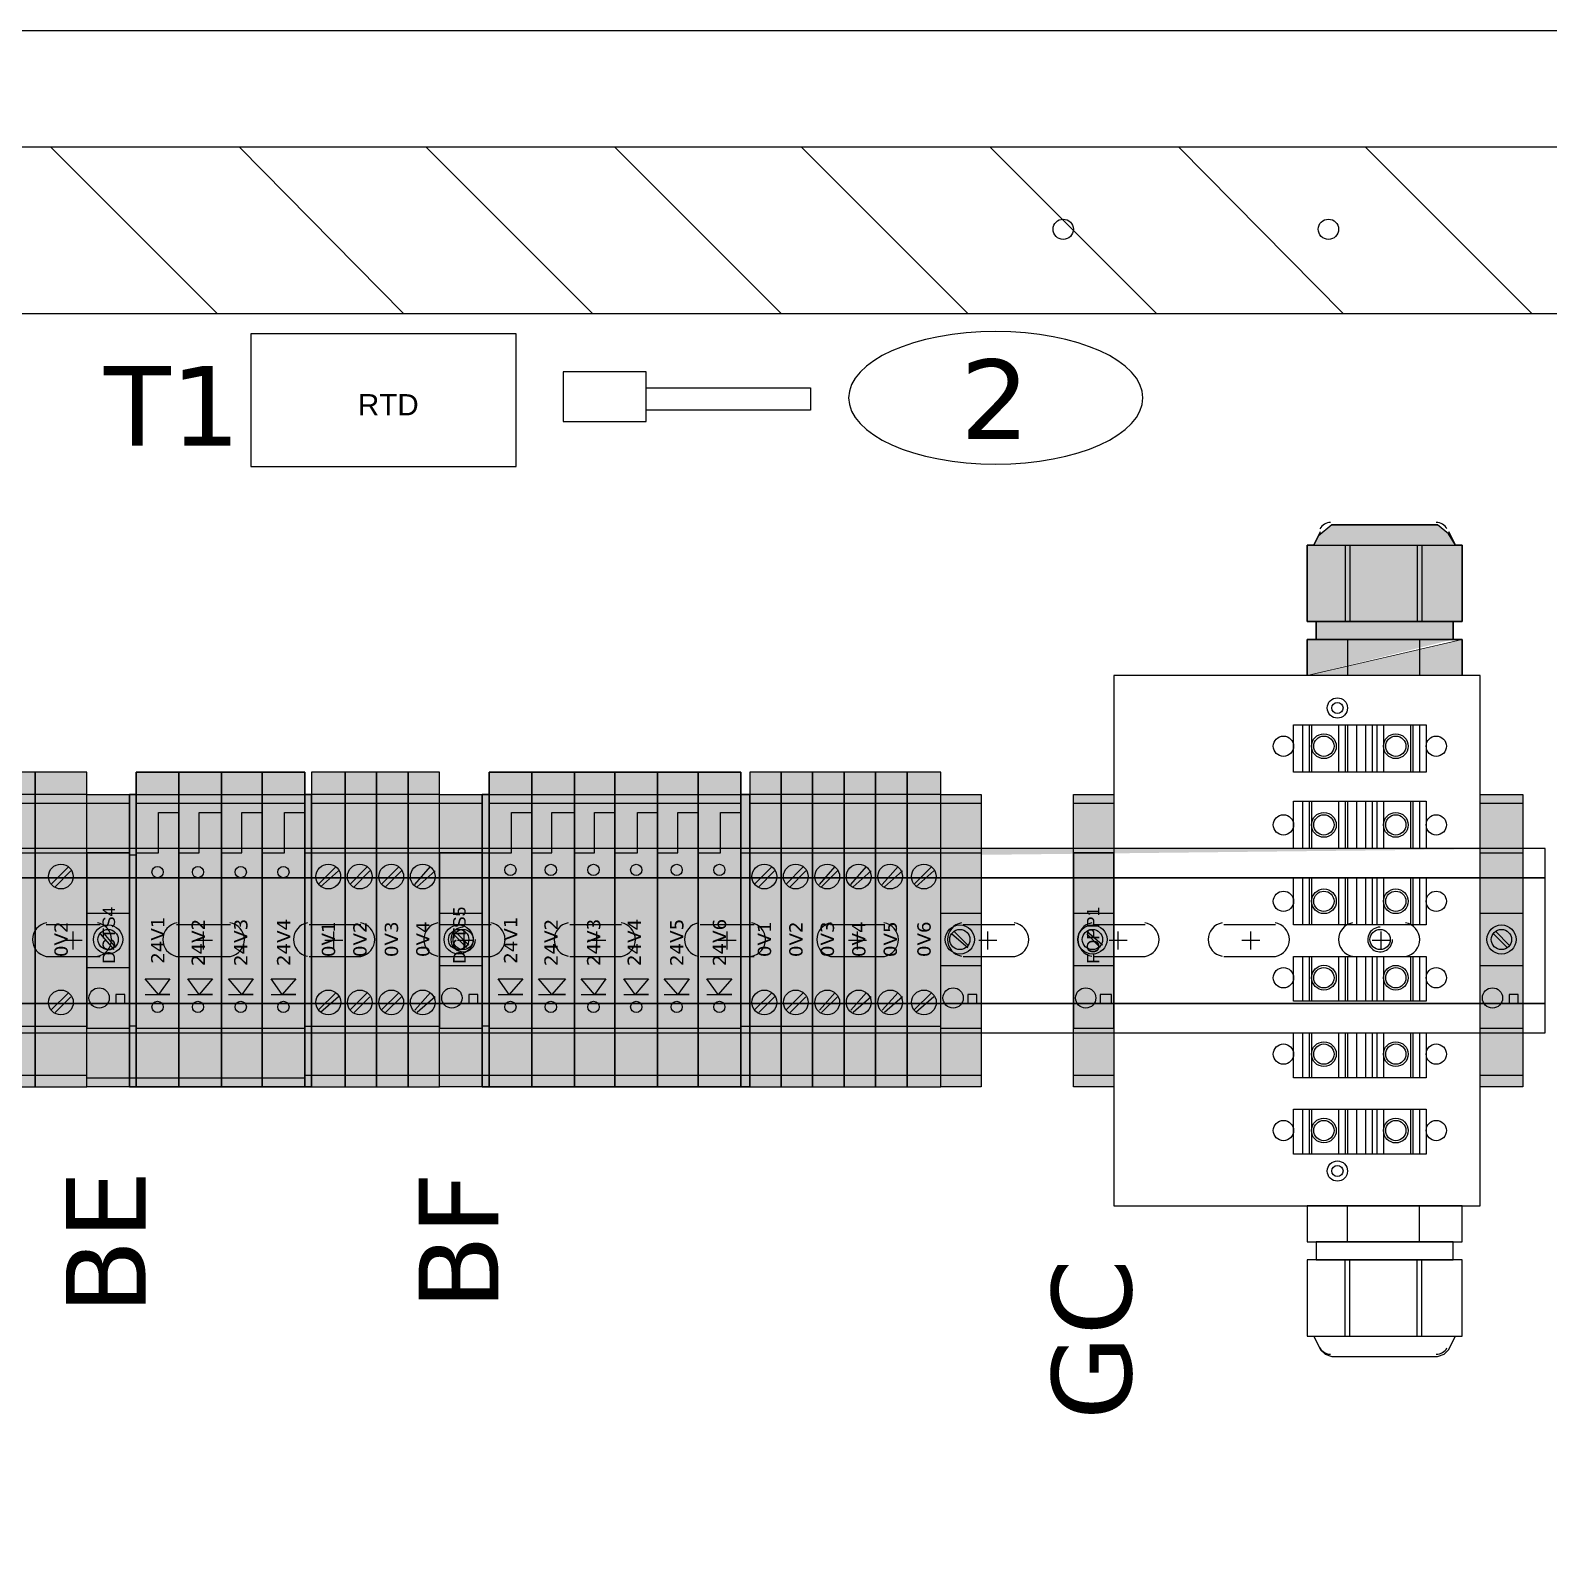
# Model space of a CAD drawing. Extents: x 4719 to 8938, y 1800 to 4482.
# Drawn here: x 7083.3 to 7369.3, y 3976.3 to 4262.3 of the extents above; entities that cross this region are included whole.
import ezdxf

# ---------------------------------------------------------------- set-up
doc = ezdxf.new("R2010")
doc.units = 0
doc.header["$LTSCALE"] = 10
doc.header["$MEASUREMENT"] = 0
doc.layers.add('G02-1-PRDXXXX-E-MRIO-01-P01-01$0$ANNOTATION', color=7, linetype='Continuous')
doc.styles.add('G02-1-PRDXXXX-E-MRIO-01-P01-01$0$PDF Swiss721BT-BoldCondensed', font='arial.ttf')
doc.styles.add('G02-1-PRDXXXX-E-MRIO-01-P01-01$0$PDF Verdana', font='verdana.ttf')

# ---------------------------------------------------------------- blocks, each defined once
blk = doc.blocks.new('G02-1-PRDXXXX-E-MRIO-01-P01-01$0$DV-54809-ZX-350-001')
at = {"layer": 'G02-1-PRDXXXX-E-MRIO-01-P01-01$0$ANNOTATION', "lineweight": 25}
for points in [[(1829.76, 2462.3), (2716.27, 2462.3), (2716.27, 1279.86), (1829.76, 1279.86)], [(1858.55, 1302.3), (2686.21, 1302.3), (2686.21, 2440.29), (1858.55, 2440.29)], [(1858.55, 2440.29), (1858.55, 2408.96), (2686.21, 2408.96), (2686.21, 2440.29)], [(1858.55, 2408.96), (2686.21, 2408.96), (2686.21, 2440.29), (1858.55, 2440.29)], [(2405.95, 2380.17), (2455.91, 2380.17), (2455.91, 2405.15), (2405.95, 2405.15), (2405.95, 2380.17), (2455.91, 2380.17), (2455.91, 2405.15), (2405.95, 2405.15)], [(2464.8, 2397.95), (2464.8, 2388.64), (2480.46, 2388.64), (2480.46, 2397.95)], [(2480.46, 2394.99), (2511.37, 2394.99), (2511.37, 2390.75), (2480.46, 2390.75)], [(2609.59, 2369.16), (2607.05, 2367.04), (2606.2, 2365.35), (2604.93, 2365.35), (2604.93, 2350.96), (2606.62, 2350.96), (2606.62, 2347.57), (2604.93, 2347.57), (2604.93, 2340.8), (2568.52, 2340.8), (2568.52, 2240.88), (2604.93, 2240.88), (2604.93, 2234.11), (2606.62, 2234.11), (2606.62, 2230.72), (2604.93, 2230.72), (2604.93, 2216.33), (2606.2, 2216.33), (2607.47, 2213.79), (2608.32, 2212.94), (2609.59, 2212.52), (2629.48, 2212.52), (2630.75, 2212.94), (2631.6, 2213.79), (2632.87, 2216.33), (2634.14, 2216.33), (2634.14, 2230.72), (2632.45, 2230.72), (2632.45, 2234.11), (2634.14, 2234.11), (2634.14, 2240.88), (2637.53, 2240.88), (2637.53, 2340.8), (2634.14, 2340.8), (2634.14, 2347.57), (2632.45, 2347.57), (2632.45, 2350.96), (2634.14, 2350.96), (2634.14, 2365.35), (2632.87, 2365.35), (2631.6, 2367.47), (2629.48, 2369.16)], [(2634.14, 2350.96), (2604.93, 2350.96), (2604.93, 2365.35), (2634.14, 2365.35)], [(2632.45, 2347.57), (2606.62, 2347.57), (2606.62, 2350.96), (2632.45, 2350.96)], [(2634.14, 2340.8), (2604.93, 2340.8), (2604.93, 2347.57), (2634.14, 2347.57)], [(2637.53, 2340.8), (2568.52, 2340.8), (2568.52, 2240.88), (2637.53, 2240.88)], [(2602.39, 2331.48), (2627.37, 2331.48), (2627.37, 2322.59), (2602.39, 2322.59)], [(2365.31, 2322.59), (2355.15, 2322.59), (2355.15, 2263.32), (2365.31, 2263.32), (2365.31, 2322.59), (2355.15, 2322.59), (2355.15, 2263.32), (2365.31, 2263.32)], [(2375.04, 2322.59), (2365.31, 2322.59), (2365.31, 2263.32), (2375.04, 2263.32), (2375.04, 2322.59), (2365.31, 2322.59), (2365.31, 2263.32), (2375.04, 2263.32)], [(2392.4, 2322.59), (2384.36, 2322.59), (2384.36, 2263.32), (2392.4, 2263.32)], [(2392.4, 2322.59), (2392.4, 2263.32), (2384.36, 2263.32), (2384.36, 2322.59)], [(2400.45, 2322.59), (2392.4, 2322.59), (2392.4, 2263.32), (2400.45, 2263.32)], [(2400.45, 2322.59), (2400.45, 2263.32), (2392.4, 2263.32), (2392.4, 2322.59)], [(2408.07, 2322.59), (2400.45, 2322.59), (2400.45, 2263.32), (2408.07, 2263.32)], [(2408.07, 2322.59), (2408.07, 2263.32), (2400.45, 2263.32), (2400.45, 2322.59)], [(2416.11, 2322.59), (2408.07, 2322.59), (2408.07, 2263.32), (2416.11, 2263.32)], [(2416.11, 2322.59), (2416.11, 2263.32), (2408.07, 2263.32), (2408.07, 2322.59)], [(2423.73, 2322.59), (2417.38, 2322.59), (2417.38, 2263.32), (2423.73, 2263.32), (2423.73, 2322.59), (2417.38, 2322.59), (2417.38, 2263.32), (2423.73, 2263.32)], [(2429.66, 2322.59), (2423.73, 2322.59), (2423.73, 2263.32), (2429.66, 2263.32), (2429.66, 2322.59), (2423.73, 2322.59), (2423.73, 2263.32), (2429.66, 2263.32)], [(2435.59, 2322.59), (2429.66, 2322.59), (2429.66, 2263.32), (2435.59, 2263.32), (2435.59, 2322.59), (2429.66, 2322.59), (2429.66, 2263.32), (2435.59, 2263.32)], [(2441.51, 2322.59), (2435.59, 2322.59), (2435.59, 2263.32), (2441.51, 2263.32), (2441.51, 2322.59), (2435.59, 2322.59), (2435.59, 2263.32), (2441.51, 2263.32)], [(2458.87, 2322.59), (2450.83, 2322.59), (2450.83, 2263.32), (2458.87, 2263.32)], [(2458.87, 2322.59), (2458.87, 2263.32), (2450.83, 2263.32), (2450.83, 2322.59)], [(2466.91, 2322.59), (2458.87, 2322.59), (2458.87, 2263.32), (2466.91, 2263.32)], [(2466.91, 2322.59), (2466.91, 2263.32), (2458.87, 2263.32), (2458.87, 2322.59)], [(2474.53, 2322.59), (2466.91, 2322.59), (2466.91, 2263.32), (2474.53, 2263.32)], [(2474.53, 2322.59), (2474.53, 2263.32), (2466.91, 2263.32), (2466.91, 2322.59)], [(2482.58, 2322.59), (2474.53, 2322.59), (2474.53, 2263.32), (2482.58, 2263.32)], [(2482.58, 2322.59), (2482.58, 2263.32), (2474.53, 2263.32), (2474.53, 2322.59)], [(2490.2, 2322.59), (2482.58, 2322.59), (2482.58, 2263.32), (2490.2, 2263.32)], [(2490.2, 2322.59), (2490.2, 2263.32), (2482.58, 2263.32), (2482.58, 2322.59)], [(2498.24, 2322.59), (2490.2, 2322.59), (2490.2, 2263.32), (2498.24, 2263.32)], [(2498.24, 2322.59), (2498.24, 2263.32), (2490.2, 2263.32), (2490.2, 2322.59)], [(2505.86, 2322.59), (2499.94, 2322.59), (2499.94, 2263.32), (2505.86, 2263.32), (2505.86, 2322.59), (2499.94, 2322.59), (2499.94, 2263.32), (2505.86, 2263.32)], [(2511.79, 2322.59), (2505.86, 2322.59), (2505.86, 2263.32), (2511.79, 2263.32), (2511.79, 2322.59), (2505.86, 2322.59), (2505.86, 2263.32), (2511.79, 2263.32)], [(2517.72, 2322.59), (2511.79, 2322.59), (2511.79, 2263.32), (2517.72, 2263.32), (2517.72, 2322.59), (2511.79, 2322.59), (2511.79, 2263.32), (2517.72, 2263.32)], [(2523.64, 2322.59), (2517.72, 2322.59), (2517.72, 2263.32), (2523.64, 2263.32), (2523.64, 2322.59), (2517.72, 2322.59), (2517.72, 2263.32), (2523.64, 2263.32)], [(2529.57, 2322.59), (2523.64, 2322.59), (2523.64, 2263.32), (2529.57, 2263.32), (2529.57, 2322.59), (2523.64, 2322.59), (2523.64, 2263.32), (2529.57, 2263.32)], [(2535.92, 2322.59), (2529.57, 2322.59), (2529.57, 2263.32), (2535.92, 2263.32), (2535.92, 2322.59), (2529.57, 2322.59), (2529.57, 2263.32), (2535.92, 2263.32)], [(2383.09, 2263.32), (2375.04, 2263.32), (2375.04, 2318.36), (2383.09, 2318.36), (2383.09, 2263.32), (2375.04, 2263.32), (2375.04, 2318.36), (2383.09, 2318.36)], [(2383.09, 2263.32), (2384.36, 2263.32), (2384.36, 2318.36), (2383.09, 2318.36)], [(2383.09, 2263.32), (2383.09, 2318.36), (2384.36, 2318.36), (2384.36, 2263.32)], [(2416.11, 2263.32), (2417.38, 2263.32), (2417.38, 2318.36), (2416.11, 2318.36)], [(2416.11, 2263.32), (2416.11, 2318.36), (2417.38, 2318.36), (2417.38, 2263.32)], [(2449.56, 2263.32), (2441.51, 2263.32), (2441.51, 2318.36), (2449.56, 2318.36), (2449.56, 2263.32), (2441.51, 2263.32), (2441.51, 2318.36), (2449.56, 2318.36)], [(2449.56, 2263.32), (2450.83, 2263.32), (2450.83, 2318.36), (2449.56, 2318.36)], [(2449.56, 2263.32), (2449.56, 2318.36), (2450.83, 2318.36), (2450.83, 2263.32)], [(2498.24, 2263.32), (2499.94, 2263.32), (2499.94, 2318.36), (2498.24, 2318.36)], [(2498.24, 2263.32), (2498.24, 2318.36), (2499.94, 2318.36), (2499.94, 2263.32)], [(2543.54, 2263.32), (2535.92, 2263.32), (2535.92, 2318.36), (2543.54, 2318.36), (2543.54, 2263.32), (2535.92, 2263.32), (2535.92, 2318.36), (2543.54, 2318.36)], [(2568.52, 2263.32), (2560.9, 2263.32), (2560.9, 2318.36), (2568.52, 2318.36), (2568.52, 2263.32), (2560.9, 2263.32), (2560.9, 2318.36), (2568.52, 2318.36)], [(2602.39, 2317.09), (2627.37, 2317.09), (2627.37, 2308.2), (2602.39, 2308.2)], [(2645.57, 2263.32), (2637.53, 2263.32), (2637.53, 2318.36), (2645.57, 2318.36), (2645.57, 2263.32), (2637.53, 2263.32), (2637.53, 2318.36), (2645.57, 2318.36)], [(2649.8, 2290.84), (2649.8, 2308.2), (2162.52, 2308.2), (2162.52, 2302.69), (2649.8, 2302.69), (2162.52, 2302.69), (2162.52, 2290.84), (2162.52, 2278.99), (2649.8, 2278.99), (2162.52, 2278.99), (2162.52, 2273.48), (2649.8, 2273.48)], [(2649.8, 2308.2), (2162.52, 2308.2), (2162.52, 2302.69), (2649.8, 2302.69), (2162.52, 2302.69), (2162.52, 2278.99), (2649.8, 2278.99), (2162.52, 2278.99), (2162.52, 2273.48), (2649.8, 2273.48)], [(2383.09, 2274.33), (2383.09, 2307.35), (2375.04, 2307.35), (2375.04, 2274.33), (2383.09, 2274.33), (2383.09, 2307.35), (2375.04, 2307.35), (2375.04, 2274.33)], [(2449.56, 2274.33), (2449.56, 2307.35), (2441.51, 2307.35), (2441.51, 2274.33), (2449.56, 2274.33), (2449.56, 2307.35), (2441.51, 2307.35), (2441.51, 2274.33)], [(2568.52, 2274.33), (2568.52, 2307.35), (2560.9, 2307.35), (2560.9, 2274.33), (2568.52, 2274.33), (2568.52, 2307.35), (2560.9, 2307.35), (2560.9, 2274.33)], [(2602.39, 2302.69), (2627.37, 2302.69), (2627.37, 2293.8), (2602.39, 2293.8)], [(2602.39, 2287.88), (2627.37, 2287.88), (2627.37, 2279.41), (2602.39, 2279.41)], [(2382.24, 2278.99), (2382.24, 2280.68), (2380.55, 2280.68), (2380.55, 2278.99)], [(2448.71, 2278.99), (2448.71, 2280.68), (2447.02, 2280.68), (2447.02, 2278.99)], [(2542.7, 2278.99), (2542.7, 2280.68), (2541, 2280.68), (2541, 2278.99)], [(2568.1, 2278.99), (2568.1, 2280.68), (2565.98, 2280.68), (2565.98, 2278.99)], [(2644.72, 2278.99), (2644.72, 2280.68), (2643.03, 2280.68), (2643.03, 2278.99)], [(2602.39, 2273.48), (2627.37, 2273.48), (2627.37, 2265.02), (2602.39, 2265.02)], [(2602.39, 2259.09), (2627.37, 2259.09), (2627.37, 2250.62), (2602.39, 2250.62)], [(2634.14, 2240.88), (2604.93, 2240.88), (2604.93, 2234.11), (2634.14, 2234.11)], [(2632.45, 2234.11), (2606.62, 2234.11), (2606.62, 2230.72), (2632.45, 2230.72)], [(2634.14, 2230.72), (2604.93, 2230.72), (2604.93, 2216.33), (2634.14, 2216.33)]]:
    blk.add_lwpolyline(points, close=True, dxfattribs=at)
for points in [[(2368.27, 2440.29), (2399.6, 2408.96)], [(2403.83, 2440.29), (2434.74, 2408.96)], [(2438.97, 2440.29), (2470.3, 2408.96)], [(2474.53, 2440.29), (2505.86, 2408.96)], [(2509.67, 2440.29), (2541, 2408.96)], [(2545.24, 2440.29), (2576.56, 2408.96)], [(2580.8, 2440.29), (2611.7, 2408.96)], [(2615.94, 2440.29), (2647.26, 2408.96)], [(2609.59, 2369.16), (2629.48, 2369.16)], [(2606.2, 2365.35), (2607.47, 2367.89)], [(2612.13, 2365.35), (2612.13, 2350.96)], [(2612.97, 2365.35), (2612.97, 2350.96)], [(2625.67, 2365.35), (2625.67, 2350.96)], [(2626.52, 2365.35), (2626.52, 2350.96)], [(2631.6, 2367.89), (2632.87, 2365.35)], [(2612.55, 2347.57), (2612.55, 2340.8)], [(2626.1, 2347.57), (2626.1, 2340.8)], [(2604.08, 2331.48), (2604.08, 2322.59)], [(2605.35, 2331.48), (2605.35, 2322.59)], [(2605.78, 2331.48), (2605.78, 2322.59)], [(2610.86, 2331.48), (2610.86, 2322.59)], [(2612.13, 2331.48), (2612.13, 2322.59)], [(2612.55, 2331.48), (2612.55, 2322.59)], [(2614.24, 2331.48), (2614.24, 2322.59)], [(2615.94, 2331.48), (2615.94, 2322.59)], [(2617.21, 2331.48), (2617.21, 2322.59)], [(2618.05, 2331.48), (2618.05, 2322.59)], [(2619.32, 2331.48), (2619.32, 2322.59)], [(2624.4, 2331.48), (2624.4, 2322.59)], [(2624.83, 2331.48), (2624.83, 2322.59)], [(2626.1, 2331.48), (2626.1, 2322.59)], [(2375.04, 2318.36), (2365.31, 2318.36), (2355.15, 2318.36), (2345.41, 2318.36), (2335.25, 2318.36)], [(2384.36, 2318.36), (2392.4, 2318.36), (2400.45, 2318.36), (2408.07, 2318.36), (2416.11, 2318.36)], [(2441.51, 2318.36), (2435.59, 2318.36), (2429.66, 2318.36), (2423.73, 2318.36), (2417.38, 2318.36)], [(2450.83, 2318.36), (2458.87, 2318.36), (2466.91, 2318.36), (2474.53, 2318.36), (2482.58, 2318.36), (2490.2, 2318.36), (2498.24, 2318.36)], [(2535.92, 2318.36), (2529.57, 2318.36), (2523.64, 2318.36), (2517.72, 2318.36), (2511.79, 2318.36), (2505.86, 2318.36), (2499.94, 2318.36)], [(2604.08, 2317.09), (2604.08, 2308.2)], [(2605.35, 2317.09), (2605.35, 2308.2)], [(2605.78, 2317.09), (2605.78, 2308.2)], [(2610.86, 2317.09), (2610.86, 2308.2)], [(2612.13, 2317.09), (2612.13, 2308.2)], [(2612.55, 2317.09), (2612.55, 2308.2)], [(2614.24, 2317.09), (2614.24, 2308.2)], [(2615.94, 2317.09), (2615.94, 2308.2)], [(2617.21, 2317.09), (2617.21, 2308.2)], [(2618.05, 2317.09), (2618.05, 2308.2)], [(2619.32, 2317.09), (2619.32, 2308.2)], [(2624.4, 2317.09), (2624.4, 2308.2)], [(2624.83, 2317.09), (2624.83, 2308.2)], [(2626.1, 2317.09), (2626.1, 2308.2)], [(2383.09, 2316.66), (2375.04, 2316.66), (2365.31, 2316.66), (2355.15, 2316.66), (2345.41, 2316.66), (2335.25, 2316.66), (2327.63, 2316.66), (2321.7, 2316.66), (2315.35, 2316.66), (2309.42, 2316.66)], [(2416.11, 2316.66), (2408.07, 2316.66), (2400.45, 2316.66), (2392.4, 2316.66), (2384.36, 2316.66)], [(2384.36, 2307.35), (2388.59, 2307.35), (2388.59, 2314.97), (2392.4, 2314.97)], [(2392.4, 2307.35), (2396.21, 2307.35), (2396.21, 2314.97), (2400.45, 2314.97)], [(2400.45, 2307.35), (2404.26, 2307.35), (2404.26, 2314.97), (2408.07, 2314.97)], [(2408.07, 2307.35), (2412.3, 2307.35), (2412.3, 2314.97), (2416.11, 2314.97)], [(2416.11, 2307.35), (2417.38, 2307.35), (2423.73, 2307.35), (2429.66, 2307.35), (2435.59, 2307.35), (2441.51, 2307.35), (2449.56, 2307.35), (2450.83, 2307.35), (2455.06, 2307.35), (2455.06, 2314.97), (2458.87, 2314.97)], [(2449.56, 2316.66), (2441.51, 2316.66), (2435.59, 2316.66), (2429.66, 2316.66), (2423.73, 2316.66), (2417.38, 2316.66)], [(2498.24, 2316.66), (2490.2, 2316.66), (2482.58, 2316.66), (2474.53, 2316.66), (2466.91, 2316.66), (2458.87, 2316.66), (2450.83, 2316.66)], [(2458.87, 2307.35), (2462.68, 2307.35), (2462.68, 2314.97), (2466.91, 2314.97)], [(2466.91, 2307.35), (2470.72, 2307.35), (2470.72, 2314.97), (2474.53, 2314.97)], [(2474.53, 2307.35), (2478.77, 2307.35), (2478.77, 2314.97), (2482.58, 2314.97)], [(2482.58, 2307.35), (2486.39, 2307.35), (2486.39, 2314.97), (2490.2, 2314.97)], [(2490.2, 2307.35), (2494.43, 2307.35), (2494.43, 2314.97), (2498.24, 2314.97)], [(2543.54, 2316.66), (2535.92, 2316.66), (2529.57, 2316.66), (2523.64, 2316.66), (2517.72, 2316.66), (2511.79, 2316.66), (2505.86, 2316.66), (2499.94, 2316.66)], [(2568.52, 2316.66), (2560.9, 2316.66)], [(2645.57, 2316.66), (2637.53, 2316.66)], [(2355.15, 2307.35), (2365.31, 2307.35), (2375.04, 2307.35), (2383.09, 2307.35)], [(2384.36, 2306.93), (2383.09, 2306.93)], [(2498.24, 2307.35), (2499.94, 2307.35), (2505.86, 2307.35), (2511.79, 2307.35), (2517.72, 2307.35), (2523.64, 2307.35), (2529.57, 2307.35), (2535.92, 2307.35), (2543.54, 2307.35)], [(2560.9, 2307.35), (2568.52, 2307.35)], [(2637.53, 2307.35), (2645.57, 2307.35)], [(2368.27, 2301.42), (2371.66, 2304.81)], [(2372.08, 2303.96), (2369.12, 2301)], [(2418.65, 2301.42), (2422.04, 2304.81)], [(2422.46, 2303.96), (2419.07, 2301)], [(2424.58, 2301.42), (2427.96, 2304.81)], [(2428.39, 2303.96), (2425.42, 2301)], [(2430.51, 2301.42), (2433.89, 2304.81)], [(2434.32, 2303.96), (2431.35, 2301)], [(2436.86, 2301.42), (2439.82, 2304.81)], [(2440.67, 2303.96), (2437.28, 2301)], [(2500.78, 2301.42), (2504.17, 2304.81)], [(2504.59, 2303.96), (2501.63, 2301)], [(2506.71, 2301.42), (2510.1, 2304.81)], [(2510.52, 2303.96), (2507.56, 2301)], [(2513.06, 2301.42), (2516.02, 2304.81)], [(2516.45, 2303.96), (2513.48, 2301)], [(2518.99, 2301.42), (2521.95, 2304.81)], [(2522.8, 2303.96), (2519.41, 2301)], [(2524.91, 2301.42), (2527.88, 2304.81)], [(2528.72, 2303.96), (2525.34, 2301)], [(2530.84, 2301.42), (2534.23, 2304.81)], [(2534.65, 2303.96), (2531.26, 2301)], [(2604.08, 2302.69), (2604.08, 2293.8)], [(2605.35, 2302.69), (2605.35, 2293.8)], [(2605.78, 2302.69), (2605.78, 2293.8)], [(2610.86, 2302.69), (2610.86, 2293.8)], [(2612.13, 2302.69), (2612.13, 2293.8)], [(2612.55, 2302.69), (2612.55, 2293.8)], [(2614.24, 2302.69), (2614.24, 2293.8)], [(2615.94, 2302.69), (2615.94, 2293.8)], [(2617.21, 2302.69), (2617.21, 2293.8)], [(2618.05, 2302.69), (2618.05, 2293.8)], [(2619.32, 2302.69), (2619.32, 2293.8)], [(2624.4, 2302.69), (2624.4, 2293.8)], [(2624.83, 2302.69), (2624.83, 2293.8)], [(2626.1, 2302.69), (2626.1, 2293.8)], [(2377.59, 2293.8), (2367.42, 2293.8)], [(2383.09, 2295.92), (2375.04, 2295.92)], [(2402.14, 2293.8), (2391.98, 2293.8)], [(2426.69, 2293.8), (2416.96, 2293.8)], [(2449.56, 2295.92), (2441.51, 2295.92)], [(2451.25, 2293.8), (2441.51, 2293.8)], [(2475.8, 2293.8), (2466.07, 2293.8)], [(2500.78, 2293.8), (2490.62, 2293.8)], [(2525.34, 2293.8), (2515.18, 2293.8)], [(2543.54, 2295.92), (2535.92, 2295.92)], [(2549.89, 2293.8), (2540.16, 2293.8)], [(2568.52, 2295.92), (2560.9, 2295.92)], [(2574.45, 2293.8), (2564.71, 2293.8)], [(2599, 2293.8), (2589.26, 2293.8)], [(2623.56, 2293.8), (2613.82, 2293.8)], [(2645.57, 2295.92), (2637.53, 2295.92)], [(2372.5, 2289.15), (2372.5, 2292.53)], [(2377.59, 2292.11), (2380.13, 2289.15)], [(2380.55, 2289.57), (2378.01, 2292.53)], [(2397.06, 2289.15), (2397.06, 2292.53)], [(2421.61, 2289.15), (2421.61, 2292.53)], [(2444.05, 2292.11), (2446.59, 2289.57)], [(2447.02, 2289.99), (2444.48, 2292.53)], [(2446.17, 2289.15), (2446.17, 2292.53)], [(2471.15, 2289.15), (2471.15, 2292.53)], [(2495.7, 2289.15), (2495.7, 2292.53)], [(2520.26, 2289.15), (2520.26, 2292.53)], [(2538.04, 2292.11), (2541, 2289.57)], [(2541, 2289.99), (2538.46, 2292.53)], [(2544.81, 2289.15), (2544.81, 2292.53)], [(2566.4, 2289.99), (2563.44, 2292.53)], [(2563.44, 2292.11), (2565.98, 2289.57)], [(2569.37, 2289.15), (2569.37, 2292.53)], [(2594.35, 2289.15), (2594.35, 2292.53)], [(2618.9, 2289.15), (2618.9, 2292.53)], [(2640.07, 2292.11), (2642.61, 2289.57)], [(2643.03, 2289.99), (2640.49, 2292.53)], [(2365.31, 2290.84), (2365.31, 2290.84)], [(2374.2, 2290.84), (2370.81, 2290.84)], [(2398.75, 2290.84), (2395.37, 2290.84)], [(2417.38, 2290.84), (2417.38, 2290.84)], [(2423.31, 2290.84), (2419.92, 2290.84)], [(2423.73, 2290.84), (2423.73, 2290.84)], [(2429.66, 2290.84), (2429.66, 2290.84)], [(2435.59, 2290.84), (2435.59, 2290.84)], [(2447.86, 2290.84), (2444.9, 2290.84)], [(2472.84, 2290.84), (2469.45, 2290.84)], [(2497.4, 2290.84), (2494.01, 2290.84)], [(2499.94, 2290.84), (2499.94, 2290.84)], [(2505.86, 2290.84), (2505.86, 2290.84)], [(2511.79, 2290.84), (2511.79, 2290.84)], [(2517.72, 2290.84), (2517.72, 2290.84)], [(2521.95, 2290.84), (2518.56, 2290.84)], [(2523.64, 2290.84), (2523.64, 2290.84)], [(2529.57, 2290.84), (2529.57, 2290.84)], [(2546.51, 2290.84), (2543.12, 2290.84)], [(2571.06, 2290.84), (2567.67, 2290.84)], [(2596.04, 2290.84), (2592.65, 2290.84)], [(2620.59, 2290.84), (2617.21, 2290.84)], [(2375.04, 2285.76), (2383.09, 2285.76)], [(2441.51, 2286.18), (2449.56, 2286.18)], [(2490.62, 2287.88), (2500.78, 2287.88)], [(2535.92, 2286.18), (2543.54, 2286.18)], [(2560.9, 2286.18), (2568.52, 2286.18)], [(2604.08, 2287.88), (2604.08, 2279.41)], [(2605.35, 2287.88), (2605.35, 2279.41)], [(2605.78, 2287.88), (2605.78, 2279.41)], [(2610.86, 2287.88), (2610.86, 2279.41)], [(2612.13, 2287.88), (2612.13, 2279.41)], [(2612.55, 2287.88), (2612.55, 2279.41)], [(2614.24, 2287.88), (2614.24, 2279.41)], [(2615.94, 2287.88), (2615.94, 2279.41)], [(2617.21, 2287.88), (2617.21, 2279.41)], [(2618.05, 2287.88), (2618.05, 2279.41)], [(2619.32, 2287.88), (2619.32, 2279.41)], [(2624.4, 2287.88), (2624.4, 2279.41)], [(2624.83, 2287.88), (2624.83, 2279.41)], [(2626.1, 2287.88), (2626.1, 2279.41)], [(2637.53, 2286.18), (2645.57, 2286.18)], [(2386.05, 2280.68), (2390.71, 2280.68), (2388.59, 2280.68), (2386.05, 2283.64), (2390.71, 2283.64), (2388.59, 2280.68)], [(2394.1, 2280.68), (2398.75, 2280.68), (2396.21, 2280.68), (2394.1, 2283.64), (2398.75, 2283.64), (2396.21, 2280.68)], [(2401.72, 2280.68), (2406.37, 2280.68), (2404.26, 2280.68), (2401.72, 2283.64), (2406.37, 2283.64), (2404.26, 2280.68)], [(2409.76, 2280.68), (2414.42, 2280.68), (2411.88, 2280.68), (2409.76, 2283.64), (2414.42, 2283.64), (2411.88, 2280.68)], [(2452.52, 2280.68), (2457.18, 2280.68), (2454.64, 2280.68), (2452.52, 2283.64), (2457.18, 2283.64), (2454.64, 2280.68)], [(2460.14, 2280.68), (2465.22, 2280.68), (2462.68, 2280.68), (2460.14, 2283.64), (2465.22, 2283.64), (2462.68, 2280.68)], [(2468.18, 2280.68), (2472.84, 2280.68), (2470.72, 2280.68), (2468.18, 2283.64), (2472.84, 2283.64), (2470.72, 2280.68)], [(2476.23, 2280.68), (2480.88, 2280.68), (2478.34, 2280.68), (2476.23, 2283.64), (2480.88, 2283.64), (2478.34, 2280.68)], [(2483.85, 2280.68), (2488.51, 2280.68), (2486.39, 2280.68), (2483.85, 2283.64), (2488.51, 2283.64), (2486.39, 2280.68)], [(2491.89, 2280.68), (2496.55, 2280.68), (2494.01, 2280.68), (2491.89, 2283.64), (2496.55, 2283.64), (2494.01, 2280.68)], [(2368.27, 2277.72), (2371.66, 2281.1)], [(2372.08, 2280.26), (2369.12, 2277.29)], [(2418.65, 2277.72), (2422.04, 2281.1)], [(2422.46, 2280.26), (2419.07, 2277.29)], [(2424.58, 2277.72), (2427.96, 2281.1)], [(2428.39, 2280.26), (2425.42, 2277.29)], [(2430.51, 2277.72), (2433.89, 2281.1)], [(2434.32, 2280.26), (2431.35, 2277.29)], [(2436.86, 2277.72), (2439.82, 2281.1)], [(2440.67, 2280.26), (2437.28, 2277.29)], [(2500.78, 2277.72), (2504.17, 2281.1)], [(2504.59, 2280.26), (2501.63, 2277.29)], [(2506.71, 2277.72), (2510.1, 2281.1)], [(2510.52, 2280.26), (2507.56, 2277.29)], [(2513.06, 2277.72), (2516.02, 2281.1)], [(2516.45, 2280.26), (2513.48, 2277.29)], [(2518.99, 2277.72), (2521.95, 2281.1)], [(2522.8, 2280.26), (2519.41, 2277.29)], [(2524.91, 2277.72), (2527.88, 2281.1)], [(2528.72, 2280.26), (2525.34, 2277.29)], [(2530.84, 2277.72), (2534.23, 2281.1)], [(2534.65, 2280.26), (2531.26, 2277.29)], [(2335.25, 2274.75), (2345.41, 2274.75), (2355.15, 2274.75), (2365.31, 2274.75), (2375.04, 2274.75)], [(2375.04, 2274.33), (2383.09, 2274.33)], [(2384.36, 2274.75), (2383.09, 2274.75)], [(2384.36, 2274.33), (2392.4, 2274.33), (2400.45, 2274.33), (2408.07, 2274.33), (2416.11, 2274.33)], [(2416.11, 2274.75), (2417.38, 2274.75), (2423.73, 2274.75), (2429.66, 2274.75), (2435.59, 2274.75), (2441.51, 2274.75)], [(2441.51, 2274.33), (2449.56, 2274.33)], [(2450.83, 2274.75), (2449.56, 2274.75)], [(2450.83, 2274.33), (2458.87, 2274.33), (2466.91, 2274.33), (2474.53, 2274.33), (2482.58, 2274.33), (2490.2, 2274.33), (2498.24, 2274.33)], [(2498.24, 2274.75), (2499.94, 2274.75), (2505.86, 2274.75), (2511.79, 2274.75), (2517.72, 2274.75), (2523.64, 2274.75), (2529.57, 2274.75), (2535.92, 2274.75)], [(2535.92, 2274.33), (2543.54, 2274.33)], [(2560.9, 2274.33), (2568.52, 2274.33)], [(2637.53, 2274.33), (2645.57, 2274.33)], [(2604.08, 2273.48), (2604.08, 2265.02)], [(2605.35, 2273.48), (2605.35, 2265.02)], [(2605.78, 2273.48), (2605.78, 2265.02)], [(2610.86, 2273.48), (2610.86, 2265.02)], [(2612.13, 2273.48), (2612.13, 2265.02)], [(2612.55, 2273.48), (2612.55, 2265.02)], [(2614.24, 2273.48), (2614.24, 2265.02)], [(2615.94, 2273.48), (2615.94, 2265.02)], [(2617.21, 2273.48), (2617.21, 2265.02)], [(2618.05, 2273.48), (2618.05, 2265.02)], [(2619.32, 2273.48), (2619.32, 2265.02)], [(2624.4, 2273.48), (2624.4, 2265.02)], [(2624.83, 2273.48), (2624.83, 2265.02)], [(2626.1, 2273.48), (2626.1, 2265.02)], [(2375.04, 2265.44), (2365.31, 2265.44), (2355.15, 2265.44)], [(2543.54, 2265.44), (2535.92, 2265.44), (2529.57, 2265.44), (2523.64, 2265.44), (2517.72, 2265.44), (2511.79, 2265.44), (2505.86, 2265.44), (2499.94, 2265.44), (2498.24, 2265.44), (2490.2, 2265.44), (2482.58, 2265.44), (2474.53, 2265.44), (2466.91, 2265.44), (2458.87, 2265.44), (2450.83, 2265.44), (2449.56, 2265.44), (2441.51, 2265.44), (2435.59, 2265.44), (2429.66, 2265.44), (2423.73, 2265.44), (2417.38, 2265.44), (2416.11, 2265.44)], [(2568.52, 2265.44), (2560.9, 2265.44)], [(2645.57, 2265.44), (2637.53, 2265.44)], [(2375.04, 2265.02), (2383.09, 2265.02), (2384.36, 2265.02), (2392.4, 2265.02), (2400.45, 2265.02), (2408.07, 2265.02), (2416.11, 2265.02)], [(2604.08, 2259.09), (2604.08, 2250.62)], [(2605.35, 2259.09), (2605.35, 2250.62)], [(2605.78, 2259.09), (2605.78, 2250.62)], [(2610.86, 2259.09), (2610.86, 2250.62)], [(2612.13, 2259.09), (2612.13, 2250.62)], [(2612.55, 2259.09), (2612.55, 2250.62)], [(2614.24, 2259.09), (2614.24, 2250.62)], [(2615.94, 2259.09), (2615.94, 2250.62)], [(2617.21, 2259.09), (2617.21, 2250.62)], [(2618.05, 2259.09), (2618.05, 2250.62)], [(2619.32, 2259.09), (2619.32, 2250.62)], [(2624.4, 2259.09), (2624.4, 2250.62)], [(2624.83, 2259.09), (2624.83, 2250.62)], [(2626.1, 2259.09), (2626.1, 2250.62)], [(2612.55, 2234.11), (2612.55, 2240.88)], [(2626.1, 2234.11), (2626.1, 2240.88)], [(2612.13, 2216.33), (2612.13, 2230.72)], [(2612.97, 2216.33), (2612.97, 2230.72)], [(2625.67, 2216.33), (2625.67, 2230.72)], [(2626.52, 2216.33), (2626.52, 2230.72)], [(2606.2, 2216.33), (2607.47, 2213.79)], [(2631.6, 2213.79), (2632.87, 2216.33)], [(2609.59, 2212.52), (2629.48, 2212.52)]]:
    blk.add_lwpolyline(points, dxfattribs=at)
at = {"layer": 'G02-1-PRDXXXX-E-MRIO-01-P01-01$0$ANNOTATION', "color": 7, "lineweight": 0, "true_color": 0xffffff}
for points in [[(2405.95, 2380.17), (2455.91, 2380.17)], [(2632.87, 2365.35), (2604.93, 2365.35)], [(2606.62, 2350.96), (2634.14, 2350.96)], [(2604.93, 2340.8), (2634.14, 2347.57)], [(2632.45, 2347.57), (2604.93, 2347.57)], [(2634.14, 2340.8), (2568.52, 2340.8)], [(2375.04, 2322.59), (2365.31, 2322.59), (2355.15, 2322.59), (2345.41, 2322.59), (2335.25, 2322.59)], [(2416.11, 2322.59), (2408.07, 2322.59), (2400.45, 2322.59), (2392.4, 2322.59), (2384.36, 2322.59)], [(2441.51, 2322.59), (2435.59, 2322.59), (2429.66, 2322.59), (2423.73, 2322.59), (2417.38, 2322.59)], [(2498.24, 2322.59), (2490.2, 2322.59), (2482.58, 2322.59), (2474.53, 2322.59), (2466.91, 2322.59), (2458.87, 2322.59), (2450.83, 2322.59)], [(2535.92, 2322.59), (2529.57, 2322.59), (2523.64, 2322.59), (2517.72, 2322.59), (2511.79, 2322.59), (2505.86, 2322.59), (2499.94, 2322.59)], [(2383.09, 2274.33), (2383.09, 2307.35)], [(2449.56, 2274.33), (2449.56, 2307.35)], [(2568.52, 2274.33), (2568.52, 2307.35)], [(2375.04, 2263.32), (2383.09, 2263.32), (2384.36, 2263.32)], [(2416.11, 2263.32), (2417.38, 2263.32)], [(2441.51, 2263.32), (2449.56, 2263.32), (2450.83, 2263.32)], [(2498.24, 2263.32), (2499.94, 2263.32)], [(2543.54, 2263.32), (2535.92, 2263.32)], [(2568.52, 2263.32), (2560.9, 2263.32)], [(2645.57, 2263.32), (2637.53, 2263.32)], [(2637.53, 2240.88), (2568.52, 2240.88), (2634.14, 2240.88)], [(2606.62, 2234.11), (2634.14, 2234.11), (2604.93, 2234.11)], [(2604.93, 2230.72), (2632.45, 2230.72)], [(2606.2, 2216.33), (2634.14, 2216.33)]]:
    blk.add_lwpolyline(points, dxfattribs=at)
at = {"layer": 'G02-1-PRDXXXX-E-MRIO-01-P01-01$0$ANNOTATION', "lineweight": 25}
for points in [[(2367.51, 2294.18, 0.838354), (2367.42, 2287.88), (2377.59, 2287.88)], [(2392.06, 2294.18, 0.839097), (2391.98, 2287.88), (2402.14, 2287.88, 0.845072), (2402.03, 2294.18)], [(2416.96, 2287.88), (2426.69, 2287.88, 0.845072), (2426.59, 2294.18)], [(2441.51, 2287.88), (2451.25, 2287.88, 0.845036), (2451.14, 2294.19)], [(2466.07, 2287.88), (2475.8, 2287.88, 0.845072), (2475.7, 2294.18)], [(2515.26, 2294.18, 0.839134), (2515.18, 2287.88), (2525.34, 2287.88, 0.845036), (2525.23, 2294.19)], [(2540.16, 2287.88), (2549.89, 2287.88, 0.845072), (2549.78, 2294.18)], [(2564.71, 2287.88), (2574.45, 2287.88, 0.845072), (2574.34, 2294.18)], [(2589.26, 2287.88), (2599, 2287.88, 0.845072), (2598.89, 2294.18)], [(2613.82, 2287.88), (2623.56, 2287.88, 0.845072), (2623.45, 2294.18)]]:
    blk.add_lwpolyline(points, format="xyb", dxfattribs=at)
for centre, radius in [((2558.99, 2424.83), 1.91), ((2608.95, 2424.83), 1.91), ((2610.64, 2334.66), 1.91), ((2610.65, 2334.66), 1.06), ((2600.48, 2327.46), 1.91), ((2608.1, 2327.46), 2.33), ((2608.1, 2327.46), 1.91), ((2621.65, 2327.46), 2.33), ((2621.65, 2327.46), 1.91), ((2629.27, 2327.46), 1.91), ((2600.48, 2312.64), 1.91), ((2608.1, 2312.64), 2.33), ((2608.1, 2312.64), 1.91), ((2621.65, 2312.64), 2.33), ((2621.65, 2312.64), 1.91), ((2629.27, 2312.64), 1.91), ((2370.17, 2302.91), 2.33), ((2388.38, 2303.75), 1.06), ((2396, 2303.75), 1.06), ((2404.05, 2303.75), 1.06), ((2412.09, 2303.75), 1.06), ((2420.55, 2302.91), 2.33), ((2426.48, 2302.91), 2.33), ((2432.41, 2302.91), 2.33), ((2438.34, 2302.91), 2.33), ((2454.85, 2304.17), 1.06), ((2462.47, 2304.17), 1.06), ((2470.51, 2304.17), 1.06), ((2478.56, 2304.17), 1.06), ((2486.18, 2304.17), 1.06), ((2494.22, 2304.17), 1.06), ((2502.69, 2302.91), 2.33), ((2508.61, 2302.91), 2.33), ((2514.54, 2302.91), 2.33), ((2520.47, 2302.91), 2.33), ((2526.39, 2302.91), 2.33), ((2532.74, 2302.91), 2.33), ((2600.48, 2298.25), 1.91), ((2608.11, 2298.25), 2.33), ((2608.1, 2298.25), 1.91), ((2621.65, 2298.25), 2.33), ((2621.65, 2298.25), 1.91), ((2629.27, 2298.25), 1.91), ((2379.07, 2291.05), 2.75), ((2445.11, 2291.05), 2.75), ((2539.52, 2291.05), 2.75), ((2564.5, 2291.05), 2.75), ((2641.55, 2291.05), 2.75), ((2379.07, 2291.05), 1.91), ((2445.11, 2291.05), 1.91), ((2445.96, 2291.05), 1.91), ((2539.52, 2291.05), 1.91), ((2564.5, 2291.05), 1.91), ((2618.69, 2291.05), 1.91), ((2641.55, 2291.05), 1.91), ((2600.48, 2283.85), 1.91), ((2608.11, 2283.86), 2.33), ((2608.1, 2283.85), 1.91), ((2621.65, 2283.85), 2.33), ((2621.65, 2283.85), 1.91), ((2629.27, 2283.85), 1.91), ((2370.18, 2279.2), 2.33), ((2377.37, 2280.04), 1.91), ((2420.56, 2279.2), 2.33), ((2426.49, 2279.2), 2.33), ((2432.41, 2279.2), 2.33), ((2438.34, 2279.2), 2.33), ((2443.84, 2280.04), 1.91), ((2502.69, 2279.2), 2.33), ((2508.62, 2279.2), 2.33), ((2514.54, 2279.2), 2.33), ((2520.47, 2279.2), 2.33), ((2526.4, 2279.2), 2.33), ((2532.75, 2279.2), 2.33), ((2538.25, 2280.04), 1.91), ((2563.23, 2280.04), 1.91), ((2639.86, 2280.04), 1.91), ((2388.38, 2278.35), 1.06), ((2396, 2278.35), 1.06), ((2404.05, 2278.35), 1.06), ((2412.09, 2278.35), 1.06), ((2454.85, 2278.35), 1.06), ((2462.47, 2278.35), 1.06), ((2470.51, 2278.35), 1.06), ((2478.56, 2278.35), 1.06), ((2486.18, 2278.35), 1.06), ((2494.22, 2278.35), 1.06), ((2600.48, 2269.46), 1.91), ((2608.1, 2269.46), 2.33), ((2608.1, 2269.46), 1.91), ((2621.65, 2269.46), 2.33), ((2621.65, 2269.46), 1.91), ((2629.27, 2269.46), 1.91), ((2600.48, 2255.07), 1.91), ((2608.1, 2255.07), 2.33), ((2608.1, 2255.07), 1.91), ((2621.65, 2255.06), 2.33), ((2621.65, 2255.07), 1.91), ((2629.27, 2255.07), 1.91), ((2610.64, 2247.44), 1.91), ((2610.65, 2247.45), 1.06)]:
    blk.add_circle(centre, radius, dxfattribs=at)
for centre, radius, start, end in [((2609.37, 2367.26), 2.33, 90.0013, 150.1039), ((2629.27, 2367.26), 2.33, 29.8922, 89.9984), ((2376.52, 2291.05), 3.18, 279.6311, 80.4272), ((2417.17, 2291.05), 3.18, 100.0489, 259.9504), ((2441.72, 2291.05), 3.17, 99.9974, 260.0019), ((2466.28, 2291.05), 3.17, 99.9313, 260.0681), ((2490.83, 2291.05), 3.18, 100.0498, 259.9495), ((2499.72, 2291.05), 3.18, 279.6287, 80.4296), ((2540.36, 2291.05), 3.17, 99.9313, 260.0681), ((2564.92, 2291.05), 3.18, 100.0498, 259.9495), ((2589.47, 2291.05), 3.17, 99.9998, 259.9995), ((2614.03, 2291.05), 3.18, 100.0489, 259.9504), ((2445.96, 2291.05), 2.33, 90.0546, 0.0015), ((2618.69, 2291.05), 2.33, 90.0003, 0.0557), ((2609.37, 2215.27), 2.33, 209.8935, 269.994), ((2629.27, 2215.27), 2.33, 270.0063, 330.1104)]:
    blk.add_arc(centre, radius, start, end, dxfattribs=at)
for points in [[(2546.29, 2405.57), (2530.98, 2405.57), (2518.56, 2399.98), (2518.56, 2393.08)], [(2574.02, 2393.08), (2574.02, 2399.98), (2561.61, 2405.57), (2546.29, 2405.57)], [(2518.56, 2393.08), (2518.56, 2386.18), (2530.98, 2380.59), (2546.29, 2380.59)], [(2546.29, 2380.59), (2561.61, 2380.59), (2574.02, 2386.18), (2574.02, 2393.08)]]:
    blk.add_open_spline(points, degree=3, dxfattribs=at)
at = {"layer": 'G02-1-PRDXXXX-E-MRIO-01-P01-01$0$ANNOTATION', "color": 7, "true_color": 0xffffff, "transparency": 33554559}
for points in [[(2607.05, 2367.04), (2631.6, 2367.47), (2609.59, 2369.16)], [(2631.6, 2367.47), (2609.59, 2369.16), (2629.48, 2369.16)], [(2604.93, 2350.96), (2606.62, 2350.96), (2634.14, 2365.35)], [(2634.14, 2365.35), (2632.87, 2365.35), (2604.93, 2350.96)], [(2632.87, 2365.35), (2604.93, 2350.96), (2604.93, 2365.35)], [(2606.2, 2365.35), (2632.87, 2365.35), (2607.05, 2367.04)], [(2606.62, 2350.96), (2634.14, 2365.35), (2634.14, 2350.96)], [(2632.87, 2365.35), (2607.05, 2367.04), (2631.6, 2367.47)], [(2632.45, 2350.96), (2606.62, 2347.57), (2632.45, 2347.57)], [(2606.62, 2350.96), (2606.62, 2347.57), (2632.45, 2350.96)], [(2634.14, 2347.57), (2604.93, 2340.8), (2634.14, 2340.8)], [(2604.93, 2347.57), (2604.93, 2340.8), (2632.45, 2347.57)], [(2365.31, 2263.32), (2355.15, 2263.32), (2365.31, 2322.59)], [(2355.15, 2263.32), (2365.31, 2322.59), (2355.15, 2322.59)], [(2375.04, 2263.32), (2365.31, 2263.32), (2375.04, 2322.59)], [(2365.31, 2263.32), (2375.04, 2322.59), (2365.31, 2322.59)], [(2392.4, 2263.32), (2384.36, 2263.32), (2392.4, 2322.59)], [(2384.36, 2263.32), (2392.4, 2322.59), (2384.36, 2322.59)], [(2400.45, 2263.32), (2392.4, 2263.32), (2400.45, 2322.59)], [(2392.4, 2263.32), (2400.45, 2322.59), (2392.4, 2322.59)], [(2408.07, 2263.32), (2400.45, 2263.32), (2408.07, 2322.59)], [(2400.45, 2263.32), (2408.07, 2322.59), (2400.45, 2322.59)], [(2416.11, 2263.32), (2408.07, 2263.32), (2416.11, 2322.59)], [(2408.07, 2263.32), (2416.11, 2322.59), (2408.07, 2322.59)], [(2423.73, 2263.32), (2417.38, 2263.32), (2423.73, 2322.59)], [(2417.38, 2263.32), (2423.73, 2322.59), (2417.38, 2322.59)], [(2429.66, 2263.32), (2423.73, 2263.32), (2429.66, 2322.59)], [(2423.73, 2263.32), (2429.66, 2322.59), (2423.73, 2322.59)], [(2435.59, 2263.32), (2429.66, 2263.32), (2435.59, 2322.59)], [(2429.66, 2263.32), (2435.59, 2322.59), (2429.66, 2322.59)], [(2441.51, 2263.32), (2435.59, 2263.32), (2441.51, 2322.59)], [(2435.59, 2263.32), (2441.51, 2322.59), (2435.59, 2322.59)], [(2458.87, 2263.32), (2450.83, 2263.32), (2458.87, 2322.59)], [(2450.83, 2263.32), (2458.87, 2322.59), (2450.83, 2322.59)], [(2466.91, 2263.32), (2458.87, 2263.32), (2466.91, 2322.59)], [(2458.87, 2263.32), (2466.91, 2322.59), (2458.87, 2322.59)], [(2474.53, 2263.32), (2466.91, 2263.32), (2474.53, 2322.59)], [(2466.91, 2263.32), (2474.53, 2322.59), (2466.91, 2322.59)], [(2482.58, 2263.32), (2474.53, 2263.32), (2482.58, 2322.59)], [(2474.53, 2263.32), (2482.58, 2322.59), (2474.53, 2322.59)], [(2490.2, 2263.32), (2482.58, 2263.32), (2490.2, 2322.59)], [(2482.58, 2263.32), (2490.2, 2322.59), (2482.58, 2322.59)], [(2498.24, 2263.32), (2490.2, 2263.32), (2498.24, 2322.59)], [(2490.2, 2263.32), (2498.24, 2322.59), (2490.2, 2322.59)], [(2505.86, 2263.32), (2499.94, 2263.32), (2505.86, 2322.59)], [(2499.94, 2263.32), (2505.86, 2322.59), (2499.94, 2322.59)], [(2511.79, 2263.32), (2505.86, 2263.32), (2511.79, 2322.59)], [(2505.86, 2263.32), (2511.79, 2322.59), (2505.86, 2322.59)], [(2517.72, 2263.32), (2511.79, 2263.32), (2517.72, 2322.59)], [(2511.79, 2263.32), (2517.72, 2322.59), (2511.79, 2322.59)], [(2523.64, 2263.32), (2517.72, 2263.32), (2523.64, 2322.59)], [(2517.72, 2263.32), (2523.64, 2322.59), (2517.72, 2322.59)], [(2529.57, 2263.32), (2523.64, 2263.32), (2529.57, 2322.59)], [(2523.64, 2263.32), (2529.57, 2322.59), (2523.64, 2322.59)], [(2535.92, 2263.32), (2529.57, 2263.32), (2535.92, 2322.59)], [(2529.57, 2263.32), (2535.92, 2322.59), (2529.57, 2322.59)], [(2383.09, 2318.36), (2375.04, 2318.36), (2383.09, 2263.32)], [(2375.04, 2318.36), (2383.09, 2263.32), (2375.04, 2263.32)], [(2383.09, 2318.36), (2384.36, 2318.36), (2383.09, 2263.32)], [(2384.36, 2318.36), (2383.09, 2263.32), (2384.36, 2263.32)], [(2416.11, 2318.36), (2417.38, 2318.36), (2416.11, 2263.32)], [(2417.38, 2318.36), (2416.11, 2263.32), (2417.38, 2263.32)], [(2449.56, 2318.36), (2441.51, 2318.36), (2449.56, 2263.32)], [(2441.51, 2318.36), (2449.56, 2263.32), (2441.51, 2263.32)], [(2449.56, 2318.36), (2450.83, 2318.36), (2449.56, 2263.32)], [(2450.83, 2318.36), (2449.56, 2263.32), (2450.83, 2263.32)], [(2498.24, 2318.36), (2499.94, 2318.36), (2498.24, 2263.32)], [(2499.94, 2318.36), (2498.24, 2263.32), (2499.94, 2263.32)], [(2543.54, 2318.36), (2535.92, 2318.36), (2543.54, 2263.32)], [(2535.92, 2318.36), (2543.54, 2263.32), (2535.92, 2263.32)], [(2568.52, 2318.36), (2560.9, 2318.36), (2568.52, 2263.32)], [(2560.9, 2318.36), (2568.52, 2263.32), (2560.9, 2263.32)], [(2645.57, 2318.36), (2637.53, 2318.36), (2645.57, 2263.32)], [(2637.53, 2318.36), (2645.57, 2263.32), (2637.53, 2263.32)], [(2649.8, 2308.2), (2162.52, 2308.2), (2162.52, 2302.69)], [(2375.04, 2274.33), (2375.04, 2307.35), (2383.09, 2274.33)], [(2375.04, 2307.35), (2383.09, 2274.33), (2383.09, 2307.35)], [(2441.51, 2274.33), (2441.51, 2307.35), (2449.56, 2274.33)], [(2441.51, 2307.35), (2449.56, 2274.33), (2449.56, 2307.35)], [(2560.9, 2274.33), (2560.9, 2307.35), (2568.52, 2274.33)], [(2560.9, 2307.35), (2568.52, 2274.33), (2568.52, 2307.35)]]:
    blk.add_solid(points, dxfattribs=at)
at = {"layer": 'G02-1-PRDXXXX-E-MRIO-01-P01-01$0$ANNOTATION', "attachment_point": 4}
for s, insert, char_height, style in [('2', (2539.58, 2392.82), 15.02, 'G02-1-PRDXXXX-E-MRIO-01-P01-01$0$PDF Verdana'), ('T1', (2378.29, 2391.55), 15.016, 'G02-1-PRDXXXX-E-MRIO-01-P01-01$0$PDF Verdana'), ('RTD', (2426.12, 2391.78), 3.993, 'G02-1-PRDXXXX-E-MRIO-01-P01-01$0$PDF Swiss721BT-BoldCondensed')]:
    blk.add_mtext(s, dxfattribs=dict(at, insert=insert, char_height=char_height, style=style))
at = {"layer": 'G02-1-PRDXXXX-E-MRIO-01-P01-01$0$ANNOTATION', "attachment_point": 4, "rotation": 90}
for s, insert, char_height, style in [('DCTS4', (2379.22, 2286.47), 2.348, 'G02-1-PRDXXXX-E-MRIO-01-P01-01$0$PDF Swiss721BT-BoldCondensed'), ('DCTS5', (2445.26, 2286.47), 2.348, 'G02-1-PRDXXXX-E-MRIO-01-P01-01$0$PDF Swiss721BT-BoldCondensed'), ('FOPP1', (2564.64, 2286.47), 2.348, 'G02-1-PRDXXXX-E-MRIO-01-P01-01$0$PDF Swiss721BT-BoldCondensed'), ('0V2', (2370.23, 2287.74), 2.503, 'G02-1-PRDXXXX-E-MRIO-01-P01-01$0$PDF Verdana'), ('24V1', (2388.43, 2286.47), 2.503, 'G02-1-PRDXXXX-E-MRIO-01-P01-01$0$PDF Verdana'), ('24V2', (2396.05, 2286.05), 2.503, 'G02-1-PRDXXXX-E-MRIO-01-P01-01$0$PDF Verdana'), ('24V3', (2404.09, 2286.05), 2.503, 'G02-1-PRDXXXX-E-MRIO-01-P01-01$0$PDF Verdana'), ('24V4', (2412.14, 2286.05), 2.503, 'G02-1-PRDXXXX-E-MRIO-01-P01-01$0$PDF Verdana'), ('0V1', (2420.6, 2287.74), 2.503, 'G02-1-PRDXXXX-E-MRIO-01-P01-01$0$PDF Verdana'), ('0V2', (2426.53, 2287.74), 2.503, 'G02-1-PRDXXXX-E-MRIO-01-P01-01$0$PDF Verdana'), ('0V3', (2432.46, 2287.74), 2.503, 'G02-1-PRDXXXX-E-MRIO-01-P01-01$0$PDF Verdana'), ('0V4', (2438.38, 2287.74), 2.503, 'G02-1-PRDXXXX-E-MRIO-01-P01-01$0$PDF Verdana'), ('24V1', (2454.89, 2286.47), 2.503, 'G02-1-PRDXXXX-E-MRIO-01-P01-01$0$PDF Verdana'), ('24V2', (2462.51, 2286.05), 2.503, 'G02-1-PRDXXXX-E-MRIO-01-P01-01$0$PDF Verdana'), ('24V3', (2470.56, 2286.05), 2.503, 'G02-1-PRDXXXX-E-MRIO-01-P01-01$0$PDF Verdana'), ('24V4', (2478.18, 2286.05), 2.503, 'G02-1-PRDXXXX-E-MRIO-01-P01-01$0$PDF Verdana'), ('24V5', (2486.22, 2286.05), 2.503, 'G02-1-PRDXXXX-E-MRIO-01-P01-01$0$PDF Verdana'), ('24V6', (2494.26, 2286.05), 2.503, 'G02-1-PRDXXXX-E-MRIO-01-P01-01$0$PDF Verdana'), ('0V1', (2502.73, 2287.74), 2.503, 'G02-1-PRDXXXX-E-MRIO-01-P01-01$0$PDF Verdana'), ('0V2', (2508.66, 2287.74), 2.503, 'G02-1-PRDXXXX-E-MRIO-01-P01-01$0$PDF Verdana'), ('0V3', (2514.58, 2287.74), 2.503, 'G02-1-PRDXXXX-E-MRIO-01-P01-01$0$PDF Verdana'), ('0V4', (2520.51, 2287.74), 2.503, 'G02-1-PRDXXXX-E-MRIO-01-P01-01$0$PDF Verdana'), ('0V5', (2526.44, 2287.74), 2.503, 'G02-1-PRDXXXX-E-MRIO-01-P01-01$0$PDF Verdana'), ('0V6', (2532.79, 2287.74), 2.503, 'G02-1-PRDXXXX-E-MRIO-01-P01-01$0$PDF Verdana'), ('BE', (2378.62, 2220.43), 15.016, 'G02-1-PRDXXXX-E-MRIO-01-P01-01$0$PDF Verdana'), ('BF', (2445.08, 2221.28), 15.016, 'G02-1-PRDXXXX-E-MRIO-01-P01-01$0$PDF Verdana'), ('GC', (2564.46, 2200.53), 15.016, 'G02-1-PRDXXXX-E-MRIO-01-P01-01$0$PDF Verdana')]:
    blk.add_mtext(s, dxfattribs=dict(at, insert=insert, char_height=char_height, style=style))

msp = doc.modelspace()

# ---------------------------------------------------------------- block references
msp.add_blockref('G02-1-PRDXXXX-E-MRIO-01-P01-01$0$DV-54809-ZX-350-001', (4718.87, 1800))

doc.saveas('drawing.dxf')
